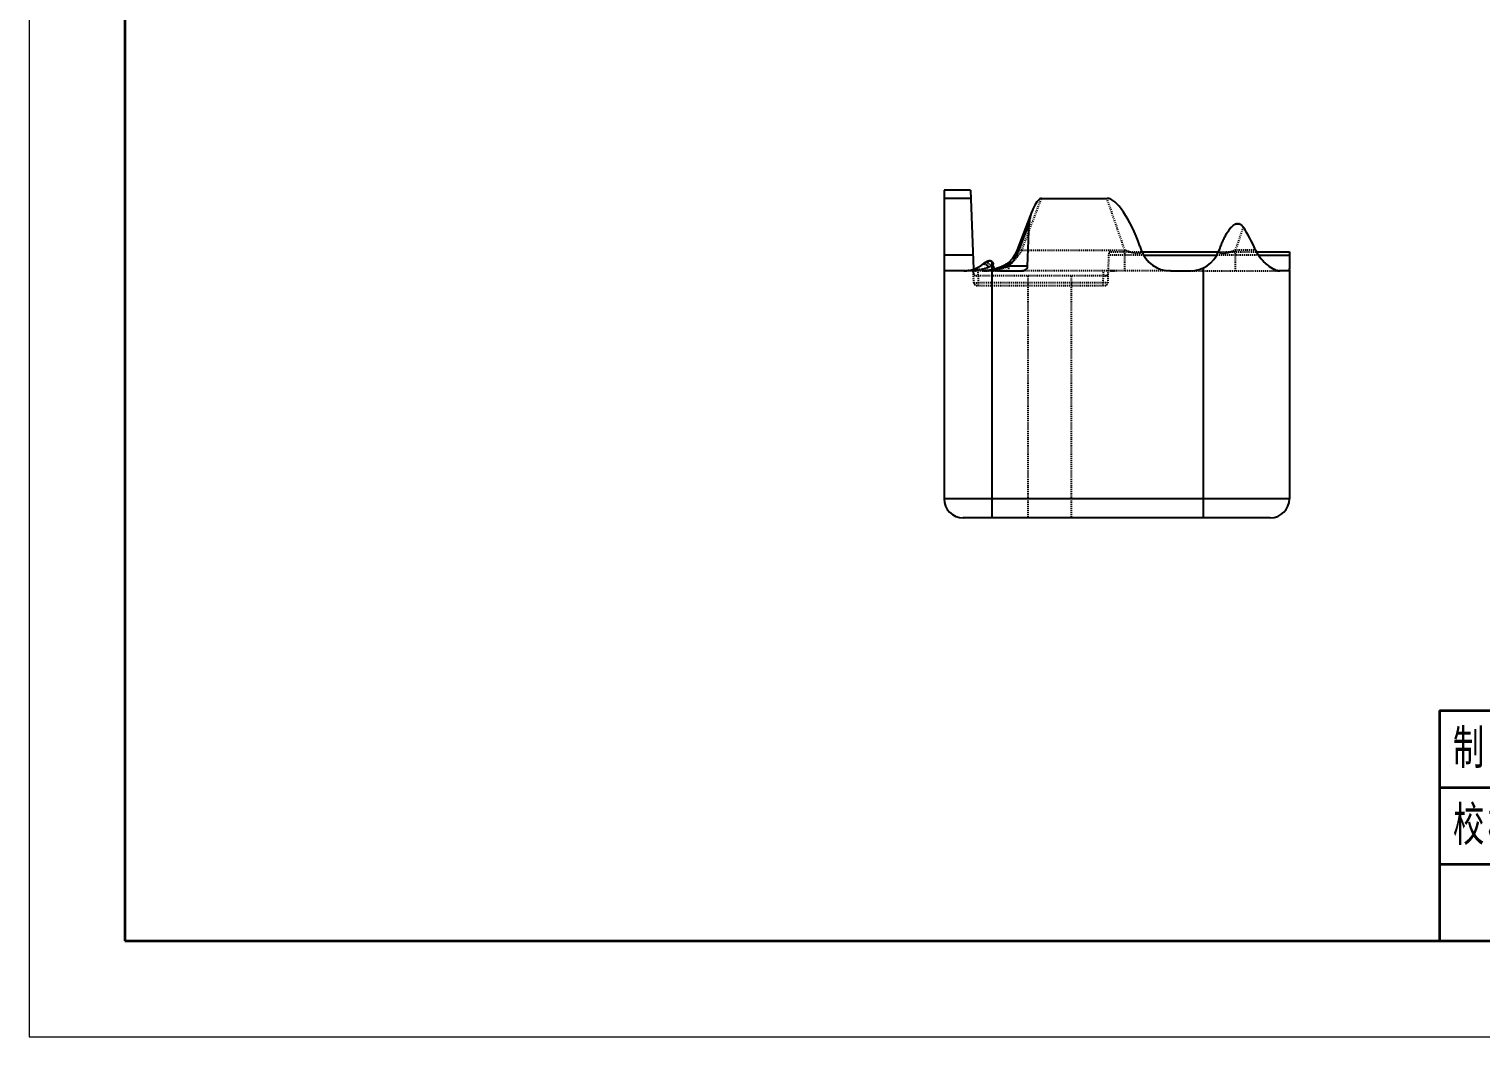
# Model space of a CAD drawing. Header units: inches. Extents: x -1272 to 960, y 895 to 1216.
# Drawn here: x 663.5 to 814.8, y 895 to 1000 of the extents above; entities that cross this region are included whole.
import ezdxf
from ezdxf.enums import TextEntityAlignment as Align

# ---------------------------------------------------------------- set-up
doc = ezdxf.new("R2010")
doc.units = ezdxf.units.IN
doc.header["$MEASUREMENT"] = 0
doc.linetypes.add('HIDDEN', pattern=[0.2, 0.1, -0.1])
doc.layers.add('DEFAULT_2', color=8, linetype='HIDDEN')
for name, color, linetype, lineweight in [('文字层', 3, 'Continuous', 18), ('粗实线层', 7, 'Continuous', 35), ('细实线层', 7, 'Continuous', 18)]:
    doc.layers.add(name, color=color, linetype=linetype, lineweight=lineweight)
doc.styles.get("Standard").update_dxf_attribs({"font": 'arial.ttf'})
doc.styles.add('标准', font='FSGB2312.ttf', dxfattribs={"width": 0.667})

# ---------------------------------------------------------------- blocks, each defined once
blk = doc.blocks.new('A4图框')
at = {"layer": '粗实线层'}
for p, q in [((-138.5, 95), (-138.5, -95)), ((-138.5, -95), (138.5, -95))]:
    blk.add_line(p, q, dxfattribs=at)
at = {"layer": '细实线层'}
for p, q in [((-148.5, 105), (-148.5, -105)), ((-148.5, -105), (148.5, -105))]:
    blk.add_line(p, q, dxfattribs=at)
at = {"layer": '文字层', "style": '标准', "width": 0.667}
blk.add_attdef('图纸编号', text='', height=5.19, rotation=180, dxfattribs=at).set_placement((-113.41, 90), align=Align.MIDDLE_CENTER)
blk = doc.blocks.new('A4标题栏')
h = blk.add_hatch(color=3)
h.dxf.hatch_style = 1
h.paths.add_polyline_path([(-132, 4.92), (-132.71, 4.92), (-132.71, 4.01), (-133.41, 4.01), (-133.41, 4.92), (-134.11, 4.92), (-134.11, 2.82), (-133.41, 2.82), (-133.41, 3.73), (-132.71, 3.73), (-132.71, 2.82), (-132, 2.82)])
h.paths.add_polyline_path([(-129.9, 4.92), (-131.74, 4.92), (-131.74, 4.64), (-130.67, 4.64), (-131.83, 2.82), (-130.07, 2.82), (-130.07, 3.1), (-131.02, 3.1)])
h.paths.add_polyline_path([(-129.02, 4.92), (-129.67, 4.92), (-129.67, 2.82), (-129.02, 2.82)])
edge = h.paths.add_edge_path()
edge.add_ellipse((-130.95, 3.87), major_axis=(-2.89, -2.17), ratio=0.475526, start_angle=127.0084, end_angle=146.5686)
edge.add_line((-127.97, 4.92), (-128.25, 4.92))
edge.add_ellipse((-130.78, 4.22), major_axis=(-2.55, -1.75), ratio=0.462381, start_angle=113.418, end_angle=143.4361, ccw=False)
edge.add_line((-129.02, 3.83), (-128.29, 2.82))
edge.add_line((-128.29, 2.82), (-127.44, 2.82))
edge.add_line((-127.44, 2.82), (-128.39, 4.08))
h.paths.add_polyline_path([(-129.95, 6.08, -0.414214), (-130.71, 6.84, -0.414214), (-131.47, 6.08, -0.414214), (-130.71, 5.32, -0.414214)])
h = blk.add_hatch(color=3)
h.dxf.hatch_style = 1
edge = h.paths.add_edge_path()
edge.add_ellipse((-130.78, 4.22), major_axis=(-2.55, -1.75), ratio=0.462381, start_angle=259.9884, end_angle=277.0287, ccw=False)
edge.add_arc((-131.47, 5.32), 0.495, 47.0815, 59.7575)
edge.add_ellipse((-130.95, 3.87), major_axis=(-2.89, -2.17), ratio=0.475526, start_angle=255.3223, end_angle=271.8023)
edge.add_line((-132.07, 5.18), (-131.89, 5.18))
edge = h.paths.add_edge_path()
edge.add_ellipse((-130.95, 3.87), major_axis=(-2.89, -2.17), ratio=0.475526, start_angle=152.9499, end_angle=232.8461)
edge.add_arc((-129.74, 6.93), 0.709, 246.2468, 261.3719)
edge.add_ellipse((-130.78, 4.22), major_axis=(-2.55, -1.75), ratio=0.462381, start_angle=150.9505, end_angle=232.0867, ccw=False)
edge.add_line((-128.15, 5.18), (-127.9, 5.18))
edge = h.paths.add_edge_path()
edge.add_ellipse((-130.95, 3.87), major_axis=(-2.89, -2.17), ratio=0.475526, start_angle=330.9377, end_angle=453.8146)
edge.add_line((-129.73, 2.64), (-130.63, 2.64))
edge.add_ellipse((-130.78, 4.22), major_axis=(-2.55, -1.75), ratio=0.462381, start_angle=352.501, end_angle=435.4781, ccw=False)
edge.add_line((-133.41, 2.64), (-133.98, 2.64))
h.paths.add_polyline_path([(-124.92, 1.33), (-97.75, 1.33), (-97.75, 2.79), (-124.92, 2.79)], flags=9)
h.paths.add_polyline_path([(-125.19, 3.38), (-97.3, 3.38), (-97.3, 6.3), (-125.19, 6.3)], flags=9)
at = {"color": 3}
for p, q in [((-133.41, 4.92), (-134.11, 4.92)), ((-134.11, 4.92), (-134.11, 2.82)), ((-133.41, 4.01), (-133.41, 4.92)), ((-132.71, 4.92), (-132.71, 4.01)), ((-132, 4.92), (-132.71, 4.92)), ((-132.07, 5.18), (-131.89, 5.18)), ((-132, 2.82), (-132, 4.92)), ((-130.67, 4.64), (-131.83, 2.82)), ((-131.74, 4.92), (-129.9, 4.92)), ((-131.74, 4.92), (-131.74, 4.64)), ((-131.74, 4.64), (-130.67, 4.64)), ((-129.9, 4.92), (-131.02, 3.1)), ((-129.67, 4.92), (-129.02, 4.92)), ((-129.67, 4.92), (-129.67, 2.82)), ((-129.02, 4.92), (-129.02, 2.82)), ((-128.25, 4.92), (-127.97, 4.92)), ((-128.15, 5.18), (-127.9, 5.18)), ((-133.41, 4.01), (-132.71, 4.01)), ((-133.41, 2.82), (-133.41, 3.73)), ((-133.41, 3.73), (-132.71, 3.73)), ((-132.71, 3.73), (-132.71, 2.82)), ((-131.02, 3.1), (-130.07, 3.1)), ((-130.07, 3.1), (-130.07, 2.82)), ((-129.02, 3.83), (-128.29, 2.82)), ((-127.44, 2.82), (-128.39, 4.08)), ((-134.11, 2.82), (-133.41, 2.82)), ((-132.71, 2.82), (-132, 2.82)), ((-131.83, 2.82), (-130.07, 2.82)), ((-129.67, 2.82), (-129.02, 2.82)), ((-128.29, 2.82), (-127.44, 2.82))]:
    blk.add_line(p, q, dxfattribs=at)
for points in [[(-133.41, 2.64), (-133.98, 2.64)], [(-129.73, 2.64), (-130.63, 2.64)]]:
    blk.add_lwpolyline(points, dxfattribs=at)
for centre, radius, start, end in [((-131.47, 6.84), 0.758, 270, 0), ((-131.47, 5.32), 0.758, 0, 90), ((-129.95, 6.84), 0.758, 180, 270), ((-129.95, 5.32), 0.758, 90, 180), ((-129.74, 6.93), 0.709, 246.2468, 261.3719), ((-131.47, 5.32), 0.495, 47.0815, 59.7575)]:
    blk.add_arc(centre, radius, start, end, dxfattribs=at)
for centre, major_axis, ratio, start_param, end_param in [((-130.95, 3.87), (-2.89, -2.17), 0.475526, 2.66948, 4.06393), ((-130.78, 4.22), (-2.55, -1.75), 0.462381, 2.634582, 4.050677), ((-130.95, 3.87), (-2.89, -2.17), 0.475526, 4.456214, 4.743846), ((-130.78, 4.22), (-2.55, -1.75), 0.462381, 4.537653, 4.835062), ((-130.78, 4.22), (-2.55, -1.75), 0.462381, 1.979518, 2.503433), ((-130.95, 3.87), (-2.89, -2.17), 0.475526, 2.216715, 2.558104), ((-130.95, 3.87), (-2.89, -2.17), 0.475526, 5.775953, 7.920559), ((-130.78, 4.22), (-2.55, -1.75), 0.462381, 6.152303, 7.600527)]:
    blk.add_ellipse(centre, major_axis=major_axis, ratio=ratio, start_param=start_param, end_param=end_param, dxfattribs=at)
at = {"layer": '粗实线层'}
for p, q in [((-140, 24), (-140, 0)), ((-140, 24), (0, 24)), ((-90, 24), (-90, 0)), ((-30, 24), (-30, 8)), ((0, 24), (0, 0)), ((0, 24), (0, 8)), ((-140, 16), (-90, 16)), ((-30, 16), (0, 16)), ((-140, 8), (0, 8)), ((-140, 0), (0, 0))]:
    blk.add_line(p, q, dxfattribs=at)
at = {"layer": '细实线层'}
for p, q in [((-130, 24), (-130, 8)), ((-110, 24), (-110, 8)), ((-20, 24), (-20, 8))]:
    blk.add_line(p, q, dxfattribs=at)
at = {"color": 3, "attachment_point": 1}
for s, insert, char_height in [('{\\f汉仪综艺体简|b0|i0|c134|p49;\\T1.3;厦门恒泽坤电器有限公司}', (-125.9, 6.35), 1.8), ('{\\f汉仪综艺体简|b0|i0|c134|p49;XIAMEN HENGZEKUN ELECTRIC CO.,LTD.}', (-125.93, 3.19), 0.9)]:
    blk.add_mtext_dynamic_manual_height_columns(s, width=1520, gutter_width=12.5, heights=[0], dxfattribs=dict(at, insert=insert, char_height=char_height))
at = {"layer": '文字层', "char_height": 3.597, "width": 18, "attachment_point": 5, "line_spacing_factor": 0.963108, "style": '标准'}
for s, insert in [('\\T1.1;制图', (-135, 20)), ('{\\T1.1;比例}', (-25.15, 20.14)), ('\\T1.1;校核', (-135, 12)), ('{\\T1.1;材料}', (-24.93, 12.02))]:
    blk.add_mtext(s, dxfattribs=dict(at, insert=insert))
at = {"layer": '文字层', "style": '标准', "width": 0.667}
for tag, height, p in [('制图签名', 3.63, (-120, 20)), ('制图日期', 3.63, (-100, 20)), ('图纸比例', 3.63, (-9.73, 20.09)), ('图纸名称', 5.19, (-60, 16)), ('校核签名', 3.63, (-120, 12)), ('校核日期', 3.63, (-100, 12)), ('材料', 3.63, (-9.94, 12.38)), ('图纸编号', 3.63, (-45, 4))]:
    blk.add_attdef(tag, text='', height=height, dxfattribs=at).set_placement(p, align=Align.MIDDLE_CENTER)

msp = doc.modelspace()

# ---------------------------------------------------------------- linework, layer by layer
at = {"color": 7, "linetype": 'Continuous'}
for p, q in [((758.857, 983.201), (758.857, 951.069)), ((761.626, 983.201), (758.857, 983.201)), ((758.857, 982.371), (761.655, 982.371)), ((761.626, 983.201), (761.913, 974.97)), ((769.013, 982.362), (775.844, 982.362)), ((768.017, 980.998), (766.486, 976.983)), ((767.738, 979.8), (766.6, 976.817)), ((767.571, 975.288), (767.738, 979.8)), ((761.861, 976.459), (758.857, 976.459)), ((766.486, 976.983), (766.282, 976.549)), ((779.265, 977.395), (779.412, 976.967)), ((779.496, 976.808), (787.478, 976.808)), ((779.681, 976.458), (787.268, 976.454)), ((791.426, 976.808), (794.857, 976.808)), ((791.636, 976.452), (794.857, 976.45)), ((794.857, 976.808), (794.857, 975.072)), ((760.939, 974.798), (758.857, 974.798)), ((763.857, 975.782), (763.857, 949.069)), ((763.981, 975.288), (763.973, 975.513)), ((764.553, 975.12), (764.27, 975.026)), ((764.692, 974.798), (766.864, 974.798)), ((765.365, 975.505), (765.364, 975.505)), ((765.506, 975.603), (765.423, 975.544)), ((765.516, 975.611), (765.506, 975.603)), ((767.571, 975.288), (765.542, 975.288)), ((782.453, 974.798), (784.496, 974.798)), ((785.857, 975.101), (785.857, 949.069)), ((794.8, 974.798), (793.868, 974.798)), ((794.857, 974.798), (794.857, 951.069)), ((794.857, 951.069), (758.857, 951.069)), ((792.857, 949.069), (760.857, 949.069))]:
    msp.add_line(p, q, dxfattribs=at)
for points in [[(766.486, 976.983), (766.296, 976.57), (765.978, 976.09), (765.564, 975.65)], [(765.961, 976.072), (765.947, 976.05), (765.564, 975.65)], [(765.364, 975.505), (765.202, 975.41), (764.846, 975.234), (764.44, 975.076), (764.148, 974.99)], [(765.138, 975.378), (765.068, 975.339), (764.973, 975.297)], [(765.563, 975.65), (765.445, 975.558), (765.364, 975.505)]]:
    msp.add_lwpolyline(points, dxfattribs=at)
for centre, radius, start, end in [((762.945, 978.216), 3.914, 311.56759, 339.05248), ((782.453, 978.014), 3.216, 199, 270), ((784.496, 978.014), 3.216, 270, 338.01206), ((784.523, 978.003), 3.186, 338.01387, 340.90121), ((760.884, 977.936), 3.142, 283.61791, 285.24449), ((760.851, 978.048), 3.259, 285.28879, 303.5596), ((760.878, 978.014), 3.216, 303.49796, 308.66447), ((760.857, 951.069), 2, 180, 270), ((792.857, 951.069), 2, 270, 0)]:
    msp.add_arc(centre, radius, start, end, dxfattribs=at)
for centre, major_axis, ratio, start_param, end_param in [((768.487, 980.819), (0.585, 1.533), 0.3062656, 6.3994575, 8.6908541), ((777.554, 976.806), (-1.902, 5.525), 0.3095747, -1.5707963, -0.1061941), ((785.857, 956.224), (0, 26.138), 0.3443276, -0.6540804, -0.4860952), ((764.692, 975.301), (0.711, 0), 0.7071018, -3.1154127, -1.5707963)]:
    msp.add_ellipse(centre, major_axis=major_axis, ratio=ratio, start_param=start_param, end_param=end_param, dxfattribs=at)
for points, knots in [([(787.535, 976.963), (787.594, 977.134), (787.72, 977.474), (787.931, 977.974), (788.171, 978.46), (788.445, 978.923), (788.716, 979.28), (788.973, 979.522), (789.191, 979.667), (789.44, 979.742), (789.786, 979.681), (789.969, 979.476), (790.062, 979.334)], [0, 0, 0, 0, 0.1283448, 0.2565058, 0.3843555, 0.511641, 0.6377353, 0.7000472, 0.7613219, 0.8213674, 0.8799754, 1, 1, 1, 1]), ([(766.486, 976.983), (766.477, 976.96), (766.509, 976.885), (766.564, 976.844), (766.6, 976.817)], [0, 0, 0, 0, 0.345441, 1, 1, 1, 1]), ([(791.333, 976.967), (791.48, 976.641), (791.86, 976.07), (792.539, 975.406), (793.195, 974.959), (793.662, 974.798), (793.868, 974.798)], [0, 0, 0, 0, 0.3109585, 0.5876092, 0.8204445, 1, 1, 1, 1]), ([(760.939, 974.798), (760.995, 974.798), (761.225, 974.806), (761.454, 974.841), (761.624, 974.882)], [0, 0, 0, 0, 0.2403713, 1, 1, 1, 1]), ([(763.178, 975.697), (763.23, 975.726), (763.337, 975.781), (763.508, 975.84), (763.689, 975.863), (763.811, 975.82), (763.857, 975.782)], [0, 0, 0, 0, 0.2493412, 0.4992522, 0.7496661, 1, 1, 1, 1]), ([(763.857, 975.782), (763.895, 975.75), (763.954, 975.663), (763.971, 975.563), (763.973, 975.513)], [0, 0, 0, 0, 0.499726, 1, 1, 1, 1]), ([(765.283, 975.189), (765.198, 975.162), (764.846, 975.055), (764.487, 974.974), (764.212, 974.925)], [0, 0, 0, 0, 0.2410345, 1, 1, 1, 1]), ([(765.364, 975.505), (765.326, 975.481), (765.26, 975.375), (765.269, 975.257), (765.283, 975.189)], [0, 0, 0, 0, 0.3952861, 1, 1, 1, 1]), ([(765.498, 975.494), (765.497, 975.479), (765.499, 975.408), (765.52, 975.339), (765.542, 975.288)], [0, 0, 0, 0, 0.2160989, 1, 1, 1, 1]), ([(765.563, 975.65), (765.554, 975.642), (765.515, 975.599), (765.5, 975.539), (765.498, 975.494)], [0, 0, 0, 0, 0.2262325, 1, 1, 1, 1]), ([(766.864, 974.798), (766.942, 974.799), (767.099, 974.817), (767.32, 974.903), (767.506, 975.055), (767.568, 975.21), (767.571, 975.288)], [0, 0, 0, 0, 0.2503566, 0.5007015, 0.750799, 1, 1, 1, 1]), ([(794.8, 974.798), (794.827, 974.798), (794.849, 974.877), (794.855, 974.961), (794.857, 975.032), (794.857, 975.072)], [0, 0, 0, 0, 0.2860531, 0.5880139, 1, 1, 1, 1])]:
    msp.add_open_spline(points, degree=3, knots=knots, dxfattribs=at)
for points in [[(762.887, 975.503), (762.978, 975.576), (763.076, 975.64), (763.178, 975.697)], [(765.283, 975.189), (765.371, 975.218), (765.458, 975.25), (765.542, 975.288)]]:
    msp.add_open_spline(points, degree=3, dxfattribs=at)
at = {"layer": 'DEFAULT_2', "color": 8, "linetype": 'HIDDEN'}
for p, q in [((766.956, 976.967), (769.013, 982.362)), ((777.701, 976.967), (775.844, 982.362)), ((789.247, 976.967), (790.062, 979.334)), ((766.269, 976.523), (765.961, 976.072)), ((766.282, 976.549), (766.269, 976.523)), ((766.956, 976.967), (777.701, 976.967)), ((775.947, 973.58), (776.06, 976.808)), ((779.681, 976.458), (776.047, 976.46)), ((776.06, 976.808), (779.496, 976.808)), ((777.701, 974.798), (777.701, 976.967)), ((791.636, 976.452), (787.268, 976.454)), ((787.478, 976.808), (791.426, 976.808)), ((789.247, 974.798), (789.247, 976.967)), ((791.333, 976.967), (789.247, 976.967)), ((764.692, 974.798), (760.939, 974.798)), ((761.962, 973.58), (761.913, 974.97)), ((762.462, 973.58), (762.419, 974.798)), ((763.557, 974.856), (762.841, 974.799)), ((764.137, 974.982), (763.557, 974.856)), ((763.747, 975.288), (763.981, 975.288)), ((764.148, 974.99), (763.975, 974.94)), ((764.27, 975.026), (764.137, 974.982)), ((764.692, 974.802), (764.666, 974.802)), ((764.666, 974.802), (764.692, 974.802)), ((764.692, 974.802), (764.895, 974.804)), ((764.895, 974.804), (765.064, 974.805)), ((765.364, 975.505), (765.138, 975.378)), ((765.364, 975.505), (765.363, 975.504)), ((765.564, 975.651), (765.516, 975.611)), ((765.565, 975.651), (765.564, 975.651)), ((765.629, 974.807), (765.629, 975.475)), ((782.453, 974.798), (766.861, 974.798)), ((775.447, 973.58), (775.49, 974.798)), ((776.213, 974.798), (776.213, 974.807)), ((784.496, 974.798), (793.868, 974.798)), ((794.857, 975.072), (794.857, 974.798)), ((775.682, 974.296), (762.227, 974.296)), ((762.262, 973.291), (775.647, 973.291)), ((762.462, 973.291), (762.462, 973.58)), ((762.462, 973.58), (775.447, 973.58)), ((767.607, 974.296), (767.607, 949.069)), ((772.107, 974.296), (772.107, 949.069)), ((775.447, 973.291), (775.447, 973.58))]:
    msp.add_line(p, q, dxfattribs=at)
for points in [[(763.975, 974.94), (763.449, 974.841), (762.837, 974.799)], [(764.973, 975.297), (764.637, 975.148), (764.553, 975.12)], [(765.423, 975.544), (765.41, 975.534), (765.364, 975.505)]]:
    msp.add_lwpolyline(points, dxfattribs=at)
for centre, radius, start, end in [((784.428, 978.042), 3.29, 338.0081, 338.82273), ((784.662, 977.951), 3.038, 338.82518, 339.51515), ((784.495, 978.012), 3.216, 339.54074, 340.92048), ((794.321, 978.311), 3.276, 204.20619, 207.5021), ((760.904, 977.851), 3.054, 280.40645, 282.22274), ((760.89, 977.917), 3.122, 282.2271, 285.18142), ((760.87, 977.988), 3.196, 285.18241, 289.05078), ((761.743, 977.615), 2.817, 270.03942, 273.55958), ((760.86, 978.018), 3.227, 289.04498, 293.52454), ((762.227, 974.596), 0.3, 182, 270), ((760.832, 978.085), 3.3, 293.52322, 303.48483), ((761.476, 979.573), 4.795, 281.18976, 281.73181), ((720.448, 1030.011), 69.081, 307.65617, 307.86507), ((764.116, 973.964), 1.97, 123.30325, 128.58319), ((764.322, 973.652), 2.344, 119.93842, 123.33145), ((764.458, 973.419), 2.613, 119.33905, 119.98438), ((763.796, 974.711), 1.16, 108.77691, 112.38353), ((762.739, 980.895), 6.101, 278.23621, 278.47823), ((762.686, 981.23), 6.44, 278.50472, 281.75368), ((761.233, 978.03), 3.72, 312.52055, 317.43754), ((761.271, 977.988), 3.664, 312.53142, 315.04374), ((761.194, 978.07), 3.776, 314.98345, 317.38974), ((762.597, 981.67), 6.889, 281.73285, 283.18771), ((762.701, 983.417), 8.625, 278.77405, 280.08915), ((763.913, 1051.697), 76.898, 270.08574, 270.56163), ((763.916, 1051.356), 76.558, 270.08379, 270.5618), ((765.771, 860.189), 114.619, 90.07071, 90.53934), ((765.701, 878.02), 96.787, 90.04254, 90.37738), ((763.251, 980.28), 5.362, 293.88432, 296.33216), ((764.411, 977.743), 2.575, 298.25191, 298.90966), ((775.682, 974.596), 0.3, 270, 358), ((795.743, 979.287), 5.006, 225.29985, 228.73761), ((762.262, 973.591), 0.3, 182, 270), ((775.647, 973.591), 0.3, 270, 358)]:
    msp.add_arc(centre, radius, start, end, dxfattribs=at)
msp.add_ellipse((766.861, 975.301), major_axis=(0.711, 0), ratio=0.7071018, start_param=-1.5707963, end_param=-0.0261799, dxfattribs=at)
for points, knots in [([(789.814, 979.609), (789.751, 979.653), (789.61, 979.721), (789.373, 979.731), (789.153, 979.643), (788.891, 979.462), (788.618, 979.161), (788.343, 978.759), (788.104, 978.329), (787.821, 977.735), (787.643, 977.274), (787.535, 976.963)], [0, 0, 0, 0, 0.0595016, 0.1181643, 0.1782996, 0.2397744, 0.3641815, 0.4903627, 0.6173, 0.7446664, 1, 1, 1, 1]), ([(765.897, 975.645), (766.117, 975.813), (766.532, 976.21), (766.838, 976.7), (766.956, 976.967)], [0, 0, 0, 0, 0.4864305, 1, 1, 1, 1]), ([(766.956, 976.967), (766.894, 976.988), (766.783, 977.02), (766.638, 977.037), (766.539, 977.031), (766.493, 977), (766.486, 976.983)], [0, 0, 0, 0, 0.3972347, 0.7001949, 0.8854929, 1, 1, 1, 1]), ([(779.412, 976.967), (779.428, 976.92), (779.45, 976.825), (779.387, 976.685), (779.233, 976.616), (779.023, 976.599), (778.753, 976.629), (778.298, 976.734), (777.945, 976.865), (777.701, 976.967)], [0, 0, 0, 0, 0.0745174, 0.1365201, 0.2098229, 0.3113119, 0.4458042, 0.6098269, 1, 1, 1, 1]), ([(779.43, 976.798), (779.424, 976.771), (779.397, 976.714), (779.313, 976.653), (779.188, 976.619), (778.949, 976.607), (778.587, 976.662), (778.29, 976.748), (778.132, 976.802)], [0, 0, 0, 0, 0.0599718, 0.1285357, 0.2176264, 0.3349898, 0.6420093, 1, 1, 1, 1]), ([(779.412, 976.967), (779.417, 976.953), (779.433, 976.898), (779.439, 976.839), (779.43, 976.798)], [0, 0, 0, 0, 0.2712338, 1, 1, 1, 1]), ([(789.247, 976.967), (789.004, 976.865), (788.652, 976.734), (788.198, 976.629), (787.928, 976.599), (787.719, 976.615), (787.563, 976.683), (787.499, 976.822), (787.519, 976.916), (787.535, 976.963)], [0, 0, 0, 0, 0.3898487, 0.5539179, 0.6886523, 0.7905347, 0.8641787, 0.9260864, 1, 1, 1, 1]), ([(787.517, 976.804), (787.515, 976.816), (787.51, 976.87), (787.522, 976.924), (787.535, 976.963)], [0, 0, 0, 0, 0.2319327, 1, 1, 1, 1]), ([(788.802, 976.798), (788.657, 976.749), (788.381, 976.668), (788.043, 976.611), (787.811, 976.615), (787.659, 976.639), (787.563, 976.699), (787.535, 976.751)], [0, 0, 0, 0, 0.3465905, 0.6500189, 0.7713137, 0.8681557, 1, 1, 1, 1]), ([(791.717, 976.314), (791.689, 976.352), (791.58, 976.507), (791.481, 976.671), (791.415, 976.798)], [0, 0, 0, 0, 0.2453913, 1, 1, 1, 1]), ([(792.221, 975.729), (792.177, 975.772), (791.997, 975.957), (791.832, 976.156), (791.717, 976.314)], [0, 0, 0, 0, 0.2413649, 1, 1, 1, 1]), ([(761.456, 974.847), (761.412, 974.839), (761.243, 974.811), (761.071, 974.799), (760.943, 974.798)], [0, 0, 0, 0, 0.2577138, 1, 1, 1, 1]), ([(762.851, 975.474), (762.734, 975.384), (762.523, 975.221), (762.233, 975.002), (761.988, 974.85), (761.819, 974.798), (761.745, 974.798)], [0, 0, 0, 0, 0.338303, 0.6098909, 0.8292957, 1, 1, 1, 1]), ([(761.745, 974.798), (762.027, 974.798), (762.629, 974.895), (763.204, 975.079), (763.505, 975.189)], [0, 0, 0, 0, 0.4684409, 1, 1, 1, 1]), ([(762.406, 974.869), (762.365, 974.861), (762.203, 974.832), (762.04, 974.811), (761.917, 974.804)], [0, 0, 0, 0, 0.256119, 1, 1, 1, 1]), ([(761.989, 974.862), (762.013, 974.869), (762.114, 974.897), (762.215, 974.92), (762.292, 974.936)], [0, 0, 0, 0, 0.2446409, 1, 1, 1, 1]), ([(762.292, 974.936), (762.335, 974.945), (762.513, 974.977), (762.697, 974.988), (762.833, 974.972)], [0, 0, 0, 0, 0.2436984, 1, 1, 1, 1]), ([(762.833, 974.972), (762.8, 974.963), (762.674, 974.929), (762.546, 974.898), (762.451, 974.878)], [0, 0, 0, 0, 0.255423, 1, 1, 1, 1]), ([(762.829, 974.798), (763.323, 974.798), (764.288, 974.944), (765.205, 975.269), (765.629, 975.475)], [0, 0, 0, 0, 0.5113122, 1, 1, 1, 1]), ([(762.83, 974.798), (763.26, 974.799), (764.09, 974.876), (764.902, 975.065), (765.283, 975.189)], [0, 0, 0, 0, 0.5172474, 1, 1, 1, 1]), ([(763.506, 975.189), (763.448, 975.168), (763.226, 975.09), (763.001, 975.019), (762.833, 974.972)], [0, 0, 0, 0, 0.2594375, 1, 1, 1, 1]), ([(764.016, 974.893), (763.92, 974.878), (763.529, 974.824), (763.134, 974.799), (762.837, 974.798)], [0, 0, 0, 0, 0.2461783, 1, 1, 1, 1]), ([(762.851, 975.474), (762.897, 975.51), (763.018, 975.546), (763.202, 975.499), (763.376, 975.38), (763.468, 975.26), (763.505, 975.189)], [0, 0, 0, 0, 0.2186932, 0.4429272, 0.6975223, 1, 1, 1, 1]), ([(763.005, 975.529), (763.053, 975.532), (763.262, 975.496), (763.431, 975.331), (763.505, 975.189)], [0, 0, 0, 0, 0.2298994, 1, 1, 1, 1]), ([(763.178, 975.697), (763.285, 975.707), (763.528, 975.601), (763.69, 975.41), (763.747, 975.288)], [0, 0, 0, 0, 0.4445621, 1, 1, 1, 1]), ([(763.178, 975.697), (763.231, 975.702), (763.352, 975.675), (763.567, 975.557), (763.694, 975.401), (763.747, 975.288)], [0, 0, 0, 0, 0.2204261, 0.4876786, 1, 1, 1, 1]), ([(763.505, 975.189), (763.525, 975.197), (763.607, 975.227), (763.688, 975.26), (763.747, 975.288)], [0, 0, 0, 0, 0.2445391, 1, 1, 1, 1]), ([(765.422, 975.378), (765.324, 975.334), (764.916, 975.167), (764.493, 975.038), (764.168, 974.962)], [0, 0, 0, 0, 0.243802, 1, 1, 1, 1]), ([(765.471, 975.53), (765.461, 975.53), (765.424, 975.53), (765.387, 975.519), (765.364, 975.505)], [0, 0, 0, 0, 0.27937, 1, 1, 1, 1]), ([(765.629, 975.475), (765.583, 975.502), (765.496, 975.541), (765.398, 975.525), (765.365, 975.505)], [0, 0, 0, 0, 0.5798069, 1, 1, 1, 1]), ([(765.564, 975.651), (765.52, 975.612), (765.477, 975.474), (765.515, 975.35), (765.542, 975.288)], [0, 0, 0, 0, 0.4643082, 1, 1, 1, 1]), ([(765.629, 975.475), (765.619, 975.481), (765.583, 975.501), (765.543, 975.517), (765.514, 975.523)], [0, 0, 0, 0, 0.2711751, 1, 1, 1, 1]), ([(765.897, 975.645), (765.836, 975.676), (765.722, 975.718), (765.599, 975.682), (765.564, 975.65)], [0, 0, 0, 0, 0.5912592, 1, 1, 1, 1]), ([(776.709, 974.798), (776.676, 974.798), (776.511, 974.802), (776.345, 974.807), (776.213, 974.807)], [0, 0, 0, 0, 0.2010487, 1, 1, 1, 1]), ([(776.213, 974.807), (776.26, 974.807), (776.425, 974.806), (776.59, 974.798), (776.708, 974.798)], [0, 0, 0, 0, 0.2850547, 1, 1, 1, 1]), ([(792.784, 975.251), (792.755, 975.271), (792.638, 975.358), (792.524, 975.451), (792.441, 975.524)], [0, 0, 0, 0, 0.2419559, 1, 1, 1, 1]), ([(793.125, 975.033), (793.097, 975.049), (792.98, 975.116), (792.867, 975.191), (792.784, 975.251)], [0, 0, 0, 0, 0.2398003, 1, 1, 1, 1]), ([(793.352, 974.921), (793.333, 974.929), (793.256, 974.964), (793.181, 975.002), (793.125, 975.033)], [0, 0, 0, 0, 0.241697, 1, 1, 1, 1]), ([(793.868, 974.798), (793.828, 974.798), (793.65, 974.811), (793.478, 974.867), (793.352, 974.921)], [0, 0, 0, 0, 0.2267082, 1, 1, 1, 1]), ([(761.962, 973.58), (761.962, 973.579), (761.967, 973.579), (761.978, 973.577), (762.008, 973.577), (762.053, 973.576), (762.114, 973.576), (762.187, 973.576), (762.305, 973.577), (762.397, 973.579), (762.462, 973.58)], [0, 0, 0, 0, 0.0056751, 0.0211987, 0.0803197, 0.17344, 0.2963158, 0.4446815, 0.6142663, 1, 1, 1, 1]), ([(775.947, 973.58), (775.947, 973.579), (775.942, 973.579), (775.931, 973.577), (775.9, 973.577), (775.856, 973.576), (775.795, 973.576), (775.721, 973.576), (775.604, 973.577), (775.511, 973.579), (775.447, 973.58)], [0, 0, 0, 0, 0.0056751, 0.0211987, 0.0803197, 0.17344, 0.2963158, 0.4446815, 0.6142663, 1, 1, 1, 1])]:
    msp.add_open_spline(points, degree=3, knots=knots, dxfattribs=at)
for points in [[(790.062, 979.334), (789.995, 979.438), (789.914, 979.537), (789.814, 979.609)], [(778.132, 976.802), (777.987, 976.852), (777.843, 976.908), (777.701, 976.967)], [(787.535, 976.751), (787.527, 976.767), (787.521, 976.785), (787.517, 976.804)], [(789.247, 976.967), (789.1, 976.907), (788.952, 976.849), (788.802, 976.798)], [(761.745, 974.798), (761.772, 974.798), (761.8, 974.801), (761.828, 974.807)], [(761.828, 974.807), (761.858, 974.813), (761.889, 974.822), (761.918, 974.832)], [(761.918, 974.832), (761.942, 974.841), (761.966, 974.851), (761.989, 974.862)], [(763.613, 974.857), (763.353, 974.819), (763.091, 974.798), (762.829, 974.798)], [(762.851, 975.475), (762.894, 975.508), (762.951, 975.527), (763.005, 975.529)], [(763.354, 975.783), (763.293, 975.759), (763.235, 975.729), (763.178, 975.697)], [(763.53, 975.838), (763.493, 975.831), (763.457, 975.821), (763.422, 975.809)], [(763.505, 975.189), (763.587, 975.219), (763.668, 975.252), (763.747, 975.288)], [(763.642, 975.851), (763.604, 975.851), (763.567, 975.846), (763.53, 975.838)], [(763.705, 975.847), (763.684, 975.85), (763.663, 975.851), (763.642, 975.851)], [(763.857, 975.782), (763.815, 975.817), (763.759, 975.839), (763.705, 975.847)], [(763.941, 975.667), (763.922, 975.71), (763.894, 975.751), (763.857, 975.782)], [(763.973, 975.513), (763.971, 975.565), (763.962, 975.619), (763.941, 975.667)], [(765.283, 975.189), (765.371, 975.218), (765.458, 975.25), (765.542, 975.288)], [(765.514, 975.523), (765.5, 975.527), (765.486, 975.529), (765.471, 975.53)], [(765.629, 975.475), (765.722, 975.525), (765.813, 975.58), (765.897, 975.645)]]:
    msp.add_open_spline(points, degree=3, dxfattribs=at)

# ---------------------------------------------------------------- block references
msp.add_blockref('A4图框', (812, 1000))
msp.add_blockref('A4标题栏', (950.5, 905)).add_auto_attribs({'图纸编号': '2126-WUPPER', '材料': '8418', '制图日期': '2018.8.21', '图纸比例': '1:1', '图纸名称': '前模仁镶件'})

doc.saveas('drawing.dxf')
